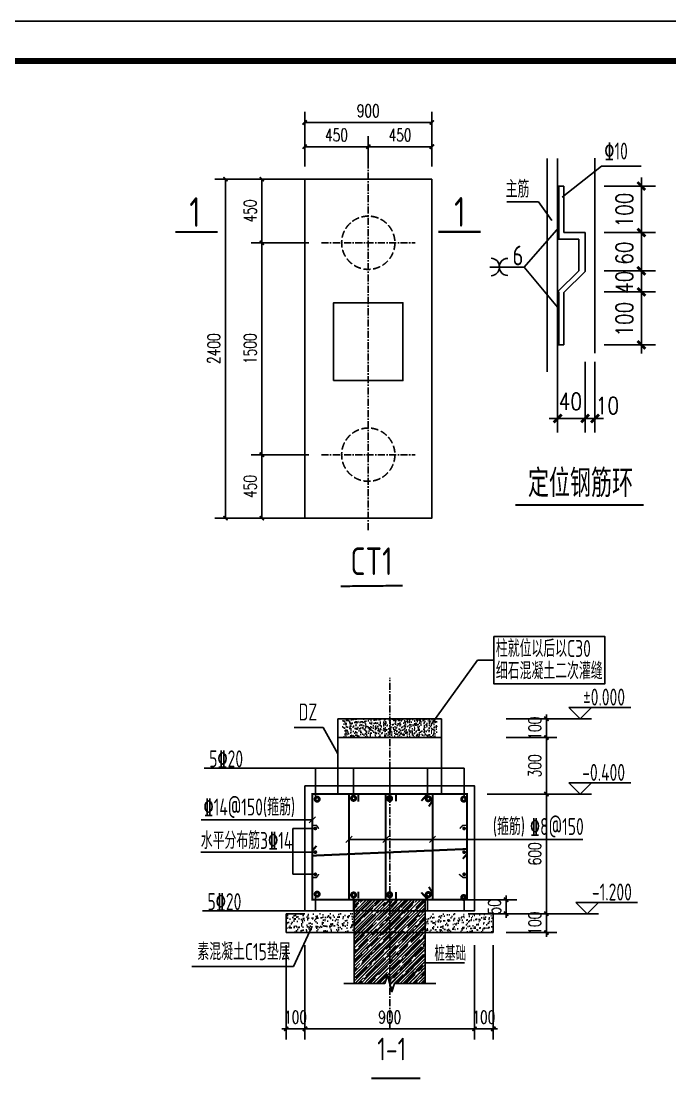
# Model space of a CAD drawing. Extents: x -33967 to 1773478, y -1022458 to -784650.
# Drawn here: x 331001 to 353965, y -975925 to -938458 of the extents above; entities that cross this region are included whole.
import ezdxf
from ezdxf.enums import TextEntityAlignment as Align

# ---------------------------------------------------------------- set-up
doc = ezdxf.new("R2010")
doc.units = 0
doc.header["$LTSCALE"] = 1000
doc.header["$MEASUREMENT"] = 0
for name, pattern in [('0$0$CENTERX2', [4, 2.5, -0.5, 0.5, -0.5]), ('ACAD_ISO02W100', [15, 12, -3]), ('DASH', [0.35, 0.25, -0.1]), ('DOTE', [2.42, 2, -0.2, 0.02, -0.2])]:
    doc.linetypes.add(name, pattern=pattern)
for name, color, linetype in [('AXIS', 3, 'Continuous'), ('BASE_DE', 7, 'Continuous'), ('DOTE', 1, 'DOTE'), ('NUM', 7, 'Continuous'), ('PUB_DIM', 3, 'Continuous'), ('PUB_HATCH', 8, 'Continuous'), ('PUB_TEXT', 7, 'Continuous'), ('PUB_TITLE', 4, 'Continuous'), ('REIN', 1, 'Continuous'), ('TEXT', 7, 'Continuous'), ('THIN', 7, 'Continuous'), ('引出线', 3, 'Continuous'), ('细实线', 6, 'Continuous'), ('虚线', 4, 'ACAD_ISO02W100')]:
    doc.layers.add(name, color=color, linetype=linetype)
doc.styles.add('_HZTXT', font='tssdeng.shx', dxfattribs={"width": 0.8, "bigfont": 'tssdchn.shx'})
doc.styles.add('_TCH_DIM', font='SIMPLEX', dxfattribs={"bigfont": 'GBCBIG'})
doc.styles.add('_TCH_DIM_T3', font='SIMPLEX', dxfattribs={"width": 0.705882, "bigfont": 'GBCBIG'})
doc.styles.add('C', font='tssdeng.shx', dxfattribs={"height": 3, "bigfont": 'tssdchn.shx'})
doc.styles.add('TSSD_Norm', font='tssdeng.shx', dxfattribs={"bigfont": 'hztxt.shx'})
doc.dimstyles.new('TCH_150_5', dxfattribs={"dimtxt": 446.25, "dimasz": 150, "dimexe": 375, "dimexo": 450, "dimgap": 189.375, "dimtad": 1, "dimdec": 0, "dimlfac": 0.2, "dimzin": 0, "dimdsep": 46, "dimtxsty": '_TCH_DIM_T3', "dimblk": 'ARCHTICK', "dimcen": 0.09, "dimclrd": 256, "dimclre": 256, "dimclrt": 7, "dimazin": 2, "dimtfac": 1, "dimtdec": 0, "dimtix": 1, "dimtmove": 2, "dimatfit": 3, "dimfxl": 1, "dimtolj": 1, "dimtzin": 0, "dimarcsym": 0})
pattern_1 = [(82.5, (-1523634.93, -1592895.7), (-158.836115, 148.779291), [0, -171.591068, 0, -191.911063, 0, -183.444399]), (52.5, (-1523634.93, -1592895.7), (-84.004836, 366.547842), [0, -92.568866, 0, -154.657739, 0, -59.266652]), (12.5, (-1523733.11, -1592993.89), (248.133194, 249.03652), [0, -56.44443, 0, -203.19995, 0, -265.288823]), (2.5, (-1523733.1, -1592993.9), (169.902673, 310.02249), [0, -28.222215, 0, -133.208856, 0, -152.399962])]
pattern_2 = [(50, (-1488616.74, -1591255.33), (242.912831, -21.252109), [25.399994, -279.39993]), (355, (-1488616.74, -1591255.33), (-46.990423, 254.742127), [20.319995, -223.519944]), (100.451, (-1488596.5, -1591257.1), (195.923287, 233.48886), [21.58666, -237.453274]), (46.1842, (-1488616.74, -1591187.6), (361.43863, -56.056423), [38.09999, -419.099895]), (96.6356, (-1488586.62, -1591192.27), (316.5389, 329.90066), [32.37999, -356.17991]), (351.184, (-1488616.74, -1591187.6), (316.539395, 329.900075), [30.47999, -335.279916]), (21, (-1488582.87, -1591204.53), (202.153123, -136.35399), [25.399994, -279.39993]), (326, (-1488582.87, -1591204.53), (82.402684, 245.583893), [20.319995, -223.519944]), (71.4514, (-1488566.03, -1591215.9), (284.55525, 109.23045), [21.58666, -237.453274]), (37.5, (-1488616.74, -1591255.335), (4.1181366, 112.7400236), [0, -220.810611, 0, -226.90661, 0, -224.366611]), (7.5, (-1488616.74, -1591255.33), (89.092861, 133.574066), [0, -129.370634, 0, -215.730613, 0, -85.513312]), (327.5, (-1488692.26, -1591255.335), (180.787415, -7.6383234), [0, -84.666646, 0, -264.159934, 0, -350.519912]), (317.5, (-1488726.13, -1591255.33), (197.505526, 33.90198), [0, -110.066639, 0, -175.42929, 0, -248.919938])]
pattern_3 = [(45, (-1523634.93, -1593070.92), (95.789375, 255.4383325), [1693.33291, -225.77772, 564.4443, -112.88886]), (45, (-1523568.67, -1592924.84), (-185.991036, 26.342078), [338.66658, -37.253324, 677.333164, -84.666646]), (45, (-1523662.866, -1592963.15), (361.6048894, 468.569691), [903.110885, -158.044405, 451.555443, -112.88886])]

# ---------------------------------------------------------------- blocks, each defined once
blk = doc.blocks.new('_DIMX')
blk.add_line((-150, 0), (150, 0))
at = {"const_width": 50}
blk.add_lwpolyline([(-70, -70), (70, 70)], dxfattribs=at)
blk = doc.blocks.new('*U1681')
at = {"layer": '细实线', "extrusion": (0, 0, -1)}
for points in [[(-93300, -70376), (-93300, -68970), (-93334, -70376)], [(-93300, -68970), (-93334, -70376), (-93334, -68970)]]:
    blk.add_solid(points, dxfattribs=at)
blk = doc.blocks.new('*U1682')
at = {"layer": '细实线', "extrusion": (0, 0, -1)}
for points in [[(-93300, -73189), (-93300, -71783), (-93334, -73189)], [(-93300, -71783), (-93334, -73189), (-93334, -71783)]]:
    blk.add_solid(points, dxfattribs=at)
blk = doc.blocks.new('_ArchTick')
at = {"color": 0, "linetype": 'ByBlock', "const_width": 0.4}
blk.add_lwpolyline([(-0.5, -0.5), (0.5, 0.5)], dxfattribs=at)
blk = doc.blocks.new('*D1705')
at = {"layer": 'AXIS', "linetype": 'ByBlock', "lineweight": -2, "transparency": 16777216}
for p, q in [((341184, -944050), (339146, -944050)), ((339521, -946300), (339521, -944050)), ((341184, -946300), (339146, -946300))]:
    blk.add_line(p, q, dxfattribs=at)
at = {"layer": 'Defpoints', "color": 0, "linetype": 'ByBlock', "transparency": 16777216}
for p in [(339521, -944050), (341634, -944050), (341634, -946300)]:
    blk.add_point(p, dxfattribs=at)
at = {"layer": 'AXIS', "linetype": 'ByBlock', "lineweight": -2, "transparency": 16777216, "xscale": 150, "yscale": 150, "zscale": 150}
for p, rotation in [((339521, -944050), 90), ((339521, -946300), 270)]:
    blk.add_blockref('_ArchTick', p, dxfattribs=dict(at, rotation=rotation))
at = {"layer": 'AXIS', "color": 7, "linetype": 'ByBlock', "transparency": 16777216, "insert": (339109, -945175), "char_height": 446.2, "attachment_point": 5, "rotation": 90, "style": '_TCH_DIM_T3'}
blk.add_mtext('\\A1;450', dxfattribs=at)
blk = doc.blocks.new('*D1706')
at = {"layer": 'AXIS', "linetype": 'ByBlock', "lineweight": -2, "transparency": 16777216}
for p, q in [((341184, -946300), (339146, -946300)), ((339521, -946300), (339521, -953800)), ((341184, -953800), (339146, -953800))]:
    blk.add_line(p, q, dxfattribs=at)
at = {"layer": 'Defpoints', "color": 0, "linetype": 'ByBlock', "transparency": 16777216}
for p in [(341634, -946300), (339521, -953800), (341634, -953800)]:
    blk.add_point(p, dxfattribs=at)
at = {"layer": 'AXIS', "linetype": 'ByBlock', "lineweight": -2, "transparency": 16777216, "xscale": 150, "yscale": 150, "zscale": 150}
for p, rotation in [((339521, -946300), 90), ((339521, -953800), 270)]:
    blk.add_blockref('_ArchTick', p, dxfattribs=dict(at, rotation=rotation))
at = {"layer": 'AXIS', "color": 7, "linetype": 'ByBlock', "transparency": 16777216, "insert": (339109, -950050), "char_height": 446.2, "attachment_point": 5, "rotation": 90, "style": '_TCH_DIM_T3'}
blk.add_mtext('\\A1;1500', dxfattribs=at)
blk = doc.blocks.new('*D1707')
at = {"layer": 'AXIS', "linetype": 'ByBlock', "lineweight": -2, "transparency": 16777216}
for p, q in [((341184, -953800), (339146, -953800)), ((339521, -953800), (339521, -956050)), ((341184, -956050), (339146, -956050))]:
    blk.add_line(p, q, dxfattribs=at)
at = {"layer": 'Defpoints', "color": 0, "linetype": 'ByBlock', "transparency": 16777216}
for p in [(341634, -953800), (339521, -956050), (341634, -956050)]:
    blk.add_point(p, dxfattribs=at)
at = {"layer": 'AXIS', "linetype": 'ByBlock', "lineweight": -2, "transparency": 16777216, "xscale": 150, "yscale": 150, "zscale": 150}
for p, rotation in [((339521, -953800), 90), ((339521, -956050), 270)]:
    blk.add_blockref('_ArchTick', p, dxfattribs=dict(at, rotation=rotation))
at = {"layer": 'AXIS', "color": 7, "linetype": 'ByBlock', "transparency": 16777216, "insert": (339109, -954925), "char_height": 446.2, "attachment_point": 5, "rotation": 90, "style": '_TCH_DIM_T3'}
blk.add_mtext('\\A1;450', dxfattribs=at)
blk = doc.blocks.new('*D1708')
at = {"layer": 'AXIS', "linetype": 'ByBlock', "lineweight": -2, "transparency": 16777216}
for p, q in [((340588, -944050), (337858, -944050)), ((338233, -944050), (338233, -956050)), ((340588, -956050), (337858, -956050))]:
    blk.add_line(p, q, dxfattribs=at)
at = {"layer": 'Defpoints', "color": 0, "linetype": 'ByBlock', "transparency": 16777216}
for p in [(341038, -944050), (338233, -956050), (341038, -956050)]:
    blk.add_point(p, dxfattribs=at)
at = {"layer": 'AXIS', "linetype": 'ByBlock', "lineweight": -2, "transparency": 16777216, "xscale": 150, "yscale": 150, "zscale": 150}
for p, rotation in [((338233, -944050), 90), ((338233, -956050), 270)]:
    blk.add_blockref('_ArchTick', p, dxfattribs=dict(at, rotation=rotation))
at = {"layer": 'AXIS', "color": 7, "linetype": 'ByBlock', "transparency": 16777216, "insert": (337820, -950050), "char_height": 446.2, "attachment_point": 5, "rotation": 90, "style": '_TCH_DIM_T3'}
blk.add_mtext('\\A1;2400', dxfattribs=at)
blk = doc.blocks.new('*D1709')
at = {"layer": 'AXIS', "linetype": 'ByBlock', "lineweight": -2, "transparency": 16777216}
for p, q in [((341038, -943600), (341038, -942525)), ((343288, -943600), (343288, -942525)), ((343288, -942900), (341038, -942900))]:
    blk.add_line(p, q, dxfattribs=at)
at = {"layer": 'Defpoints', "color": 0, "linetype": 'ByBlock', "transparency": 16777216}
for p in [(341038, -942900), (341038, -944050), (343288, -944050)]:
    blk.add_point(p, dxfattribs=at)
at = {"layer": 'AXIS', "linetype": 'ByBlock', "lineweight": -2, "transparency": 16777216, "xscale": 150, "yscale": 150, "zscale": 150, "rotation": 180}
blk.add_blockref('_ArchTick', (341038, -942900), dxfattribs=at)
at = {"layer": 'AXIS', "linetype": 'ByBlock', "lineweight": -2, "transparency": 16777216, "xscale": 150, "yscale": 150, "zscale": 150}
blk.add_blockref('_ArchTick', (343288, -942900), dxfattribs=at)
at = {"layer": 'AXIS', "color": 7, "linetype": 'ByBlock', "transparency": 16777216, "insert": (342163, -942487), "char_height": 446.2, "attachment_point": 5, "style": '_TCH_DIM_T3'}
blk.add_mtext('\\A1;450', dxfattribs=at)
blk = doc.blocks.new('*D1710')
at = {"layer": 'AXIS', "linetype": 'ByBlock', "lineweight": -2, "transparency": 16777216}
for p, q in [((343288, -943600), (343288, -942525)), ((345538, -943600), (345538, -942525)), ((343288, -942900), (345538, -942900))]:
    blk.add_line(p, q, dxfattribs=at)
at = {"layer": 'Defpoints', "color": 0, "linetype": 'ByBlock', "transparency": 16777216}
for p in [(345538, -942900), (343288, -944050), (345538, -944050)]:
    blk.add_point(p, dxfattribs=at)
at = {"layer": 'AXIS', "linetype": 'ByBlock', "lineweight": -2, "transparency": 16777216, "xscale": 150, "yscale": 150, "zscale": 150, "rotation": 180}
blk.add_blockref('_ArchTick', (343288, -942900), dxfattribs=at)
at = {"layer": 'AXIS', "linetype": 'ByBlock', "lineweight": -2, "transparency": 16777216, "xscale": 150, "yscale": 150, "zscale": 150}
blk.add_blockref('_ArchTick', (345538, -942900), dxfattribs=at)
at = {"layer": 'AXIS', "color": 7, "linetype": 'ByBlock', "transparency": 16777216, "insert": (344413, -942487), "char_height": 446.2, "attachment_point": 5, "style": '_TCH_DIM_T3'}
blk.add_mtext('\\A1;450', dxfattribs=at)
blk = doc.blocks.new('*D1711')
at = {"layer": 'AXIS', "linetype": 'ByBlock', "lineweight": -2, "transparency": 16777216}
for p, q in [((341038, -943600), (341038, -941668)), ((345538, -943600), (345538, -941668)), ((341038, -942043), (345538, -942043))]:
    blk.add_line(p, q, dxfattribs=at)
at = {"layer": 'Defpoints', "color": 0, "linetype": 'ByBlock', "transparency": 16777216}
for p in [(345538, -942043), (341038, -944050), (345538, -944050)]:
    blk.add_point(p, dxfattribs=at)
at = {"layer": 'AXIS', "linetype": 'ByBlock', "lineweight": -2, "transparency": 16777216, "xscale": 150, "yscale": 150, "zscale": 150, "rotation": 180}
blk.add_blockref('_ArchTick', (341038, -942043), dxfattribs=at)
at = {"layer": 'AXIS', "linetype": 'ByBlock', "lineweight": -2, "transparency": 16777216, "xscale": 150, "yscale": 150, "zscale": 150}
blk.add_blockref('_ArchTick', (345538, -942043), dxfattribs=at)
at = {"layer": 'AXIS', "color": 7, "linetype": 'ByBlock', "transparency": 16777216, "insert": (343288, -941630), "char_height": 446.2, "attachment_point": 5, "style": '_TCH_DIM_T3'}
blk.add_mtext('\\A1;900', dxfattribs=at)
blk = doc.blocks.new('*D1719')
at = {"layer": 'AXIS', "linetype": 'ByBlock', "lineweight": -2, "transparency": 16777216}
for p, q in [((340381, -971162), (340381, -974496)), ((341048, -971162), (341048, -974496)), ((340381, -974121), (340231, -974121)), ((340381, -974121), (341048, -974121)), ((341048, -974121), (341198, -974121))]:
    blk.add_line(p, q, dxfattribs=at)
at = {"layer": 'Defpoints', "color": 0, "linetype": 'ByBlock', "transparency": 16777216}
for p in [(340381, -970712), (341048, -970712), (341048, -974121)]:
    blk.add_point(p, dxfattribs=at)
at = {"layer": 'AXIS', "linetype": 'ByBlock', "lineweight": -2, "transparency": 16777216, "xscale": 150, "yscale": 150, "zscale": 150}
blk.add_blockref('_ArchTick', (340381, -974121), dxfattribs=at)
at = {"layer": 'AXIS', "linetype": 'ByBlock', "lineweight": -2, "transparency": 16777216, "xscale": 150, "yscale": 150, "zscale": 150, "rotation": 180}
blk.add_blockref('_ArchTick', (341048, -974121), dxfattribs=at)
at = {"layer": 'AXIS', "color": 7, "linetype": 'ByBlock', "transparency": 16777216, "insert": (340715, -973709), "char_height": 446.2, "attachment_point": 5, "style": '_TCH_DIM_T3'}
blk.add_mtext('\\A1;100', dxfattribs=at)
blk = doc.blocks.new('*D1720')
at = {"layer": 'AXIS', "linetype": 'ByBlock', "lineweight": -2, "transparency": 16777216}
for p, q in [((341048, -971162), (341048, -974496)), ((347048, -971162), (347048, -974496)), ((341048, -974121), (347048, -974121))]:
    blk.add_line(p, q, dxfattribs=at)
at = {"layer": 'Defpoints', "color": 0, "linetype": 'ByBlock', "transparency": 16777216}
for p in [(341048, -970712), (347048, -970712), (347048, -974121)]:
    blk.add_point(p, dxfattribs=at)
at = {"layer": 'AXIS', "linetype": 'ByBlock', "lineweight": -2, "transparency": 16777216, "xscale": 150, "yscale": 150, "zscale": 150, "rotation": 180}
blk.add_blockref('_ArchTick', (341048, -974121), dxfattribs=at)
at = {"layer": 'AXIS', "linetype": 'ByBlock', "lineweight": -2, "transparency": 16777216, "xscale": 150, "yscale": 150, "zscale": 150}
blk.add_blockref('_ArchTick', (347048, -974121), dxfattribs=at)
at = {"layer": 'AXIS', "color": 7, "linetype": 'ByBlock', "transparency": 16777216, "insert": (344048, -973709), "char_height": 446.2, "attachment_point": 5, "style": '_TCH_DIM_T3'}
blk.add_mtext('\\A1;900', dxfattribs=at)
blk = doc.blocks.new('*D1721')
at = {"layer": 'AXIS', "linetype": 'ByBlock', "lineweight": -2, "transparency": 16777216}
for p, q in [((347048, -971162), (347048, -974496)), ((347715, -971162), (347715, -974496)), ((347048, -974121), (346898, -974121)), ((347048, -974121), (347715, -974121)), ((347715, -974121), (347865, -974121))]:
    blk.add_line(p, q, dxfattribs=at)
at = {"layer": 'Defpoints', "color": 0, "linetype": 'ByBlock', "transparency": 16777216}
for p in [(347048, -970712), (347715, -970712), (347715, -974121)]:
    blk.add_point(p, dxfattribs=at)
at = {"layer": 'AXIS', "linetype": 'ByBlock', "lineweight": -2, "transparency": 16777216, "xscale": 150, "yscale": 150, "zscale": 150}
blk.add_blockref('_ArchTick', (347048, -974121), dxfattribs=at)
at = {"layer": 'AXIS', "linetype": 'ByBlock', "lineweight": -2, "transparency": 16777216, "xscale": 150, "yscale": 150, "zscale": 150, "rotation": 180}
blk.add_blockref('_ArchTick', (347715, -974121), dxfattribs=at)
at = {"layer": 'AXIS', "color": 7, "linetype": 'ByBlock', "transparency": 16777216, "insert": (347381, -973709), "char_height": 446.2, "attachment_point": 5, "style": '_TCH_DIM_T3'}
blk.add_mtext('\\A1;100', dxfattribs=at)
blk = doc.blocks.new('*D1722')
at = {"layer": 'AXIS', "linetype": 'ByBlock', "lineweight": -2, "transparency": 16777216}
for p, q in [((349595, -970045), (349595, -969895)), ((348165, -970045), (349970, -970045)), ((349595, -970712), (349595, -970045)), ((348165, -970712), (349970, -970712)), ((349595, -970712), (349595, -970862))]:
    blk.add_line(p, q, dxfattribs=at)
at = {"layer": 'Defpoints', "color": 0, "linetype": 'ByBlock', "transparency": 16777216}
for p in [(347715, -970045), (349595, -970045), (347715, -970712)]:
    blk.add_point(p, dxfattribs=at)
at = {"layer": 'AXIS', "linetype": 'ByBlock', "lineweight": -2, "transparency": 16777216, "xscale": 150, "yscale": 150, "zscale": 150}
for p, rotation in [((349595, -970045), 270), ((349595, -970712), 90)]:
    blk.add_blockref('_ArchTick', p, dxfattribs=dict(at, rotation=rotation))
at = {"layer": 'AXIS', "color": 7, "linetype": 'ByBlock', "transparency": 16777216, "insert": (349182, -970378), "char_height": 446.2, "attachment_point": 5, "rotation": 90, "style": '_TCH_DIM_T3'}
blk.add_mtext('\\A1;100', dxfattribs=at)
blk = doc.blocks.new('*D1723')
at = {"layer": 'AXIS', "linetype": 'ByBlock', "lineweight": -2, "transparency": 16777216}
for p, q in [((347498, -965812), (349970, -965812)), ((349595, -970045), (349595, -965812)), ((348165, -970045), (349970, -970045))]:
    blk.add_line(p, q, dxfattribs=at)
at = {"layer": 'Defpoints', "color": 0, "linetype": 'ByBlock', "transparency": 16777216}
for p in [(347048, -965812), (349595, -965812), (347715, -970045)]:
    blk.add_point(p, dxfattribs=at)
at = {"layer": 'AXIS', "linetype": 'ByBlock', "lineweight": -2, "transparency": 16777216, "xscale": 150, "yscale": 150, "zscale": 150}
for p, rotation in [((349595, -965812), 90), ((349595, -970045), 270)]:
    blk.add_blockref('_ArchTick', p, dxfattribs=dict(at, rotation=rotation))
at = {"layer": 'AXIS', "color": 7, "linetype": 'ByBlock', "transparency": 16777216, "insert": (349182, -967928), "char_height": 446.2, "attachment_point": 5, "rotation": 90, "style": '_TCH_DIM_T3'}
blk.add_mtext('\\A1;600', dxfattribs=at)
blk = doc.blocks.new('*D1724')
at = {"layer": 'AXIS', "linetype": 'ByBlock', "lineweight": -2, "transparency": 16777216}
for p, q in [((348165, -963145), (349970, -963145)), ((349595, -963145), (349595, -962995)), ((349595, -963145), (349595, -963812)), ((348165, -963812), (349970, -963812)), ((349595, -963812), (349595, -963962))]:
    blk.add_line(p, q, dxfattribs=at)
at = {"layer": 'Defpoints', "color": 0, "linetype": 'ByBlock', "transparency": 16777216}
for p in [(347715, -963145), (347715, -963812), (349595, -963812)]:
    blk.add_point(p, dxfattribs=at)
at = {"layer": 'AXIS', "linetype": 'ByBlock', "lineweight": -2, "transparency": 16777216, "xscale": 150, "yscale": 150, "zscale": 150}
for p, rotation in [((349595, -963145), 270), ((349595, -963812), 90)]:
    blk.add_blockref('_ArchTick', p, dxfattribs=dict(at, rotation=rotation))
at = {"layer": 'AXIS', "color": 7, "linetype": 'ByBlock', "transparency": 16777216, "insert": (349182, -963478), "char_height": 446.2, "attachment_point": 5, "rotation": 90, "style": '_TCH_DIM_T3'}
blk.add_mtext('\\A1;100', dxfattribs=at)
blk = doc.blocks.new('*D1725')
at = {"layer": 'AXIS', "linetype": 'ByBlock', "lineweight": -2, "transparency": 16777216}
for p, q in [((346817, -969553), (348543, -969553)), ((348168, -969553), (348168, -969403)), ((348168, -970045), (348168, -969553)), ((346824, -970045), (348543, -970045)), ((348168, -970045), (348168, -970195))]:
    blk.add_line(p, q, dxfattribs=at)
at = {"layer": 'Defpoints', "color": 0, "linetype": 'ByBlock', "transparency": 16777216}
for p in [(346367, -969553), (348168, -969553), (346374, -970045)]:
    blk.add_point(p, dxfattribs=at)
at = {"layer": 'AXIS', "linetype": 'ByBlock', "lineweight": -2, "transparency": 16777216, "xscale": 150, "yscale": 150, "zscale": 150}
for p, rotation in [((348168, -969553), 270), ((348168, -970045), 90)]:
    blk.add_blockref('_ArchTick', p, dxfattribs=dict(at, rotation=rotation))
at = {"layer": 'AXIS', "color": 7, "linetype": 'ByBlock', "transparency": 16777216, "insert": (347755, -969799), "char_height": 446.2, "attachment_point": 5, "rotation": 90, "style": '_TCH_DIM_T3'}
blk.add_mtext('\\A1;50', dxfattribs=at)
blk = doc.blocks.new('*D1726')
at = {"layer": 'AXIS', "linetype": 'ByBlock', "lineweight": -2, "transparency": 16777216}
for p, q in [((348165, -963812), (349970, -963812)), ((349595, -963812), (349595, -965812)), ((347498, -965812), (349970, -965812))]:
    blk.add_line(p, q, dxfattribs=at)
at = {"layer": 'Defpoints', "color": 0, "linetype": 'ByBlock', "transparency": 16777216}
for p in [(347715, -963812), (347048, -965812), (349595, -965812)]:
    blk.add_point(p, dxfattribs=at)
at = {"layer": 'AXIS', "linetype": 'ByBlock', "lineweight": -2, "transparency": 16777216, "xscale": 150, "yscale": 150, "zscale": 150}
for p, rotation in [((349595, -963812), 90), ((349595, -965812), 270)]:
    blk.add_blockref('_ArchTick', p, dxfattribs=dict(at, rotation=rotation))
at = {"layer": 'AXIS', "color": 7, "linetype": 'ByBlock', "transparency": 16777216, "insert": (349182, -964812), "char_height": 446.2, "attachment_point": 5, "rotation": 90, "style": '_TCH_DIM_T3'}
blk.add_mtext('\\A1;300', dxfattribs=at)

msp = doc.modelspace()

# ---------------------------------------------------------------- hatches: boundary and pattern name
at = {"layer": 'PUB_HATCH', "linetype": 'ByBlock', "ltscale": 0.1}
h = msp.add_hatch(dxfattribs=at)
h.set_pattern_fill('AR-CONC', color=8, scale=133.3333)
h.set_pattern_definition(pattern_2)
h.paths.add_polyline_path([(344047.9, -963145.1), (342381.2, -963145.1), (342381.2, -963811.8), (344047.9, -963811.8)])
h = msp.add_hatch(dxfattribs=at)
h.set_pattern_fill('AR-CONC', color=8, scale=133.3333)
h.set_pattern_definition(pattern_2)
h.paths.add_polyline_path([(345714.5, -963145.1), (344047.9, -963145.1), (344047.9, -963811.8), (345714.5, -963811.8)])
at = {"layer": 'PUB_HATCH', "linetype": 'ByBlock'}
h = msp.add_hatch(dxfattribs=at)
h.set_pattern_fill('AR-RROOF', color=8, scale=88.888867, angle=45)
h.set_pattern_definition(pattern_3)
h.paths.add_polyline_path([(344047.9, -969553.4), (342791.2, -969553.4), (342791.2, -972516.6), (343874.5, -972516.6), (343967.9, -972223.2), (344047.9, -972516.6)])
h = msp.add_hatch(dxfattribs=at)
h.set_pattern_fill('AR-RROOF', color=8, scale=88.888867, angle=45)
h.set_pattern_definition(pattern_3)
h.paths.add_polyline_path([(345304.5, -969553.4), (344047.9, -969553.4), (344047.9, -972516.6), (344127.9, -972809.9), (344221.2, -972516.6), (345304.5, -972516.6)])
h = msp.add_hatch(dxfattribs=at)
h.set_pattern_fill('AR-SAND', color=8, scale=88.888867, angle=45)
h.set_pattern_definition(pattern_1)
h.paths.add_polyline_path([(342791.2, -970044.8), (341047.9, -970044.8), (340381.2, -970044.8), (340381.2, -970711.5), (342791.2, -970711.5)])
h = msp.add_hatch(dxfattribs=at)
h.set_pattern_fill('AR-SAND', color=8, scale=88.888867, angle=45)
h.set_pattern_definition(pattern_1)
h.paths.add_polyline_path([(347714.5, -970044.8), (347047.9, -970044.8), (345304.5, -970044.8), (345304.5, -970711.5), (347714.5, -970711.5)])

# ---------------------------------------------------------------- linework, layer by layer
at = {"color": 3, "linetype": 'Continuous'}
for p, q in [((350157.2, -944689.8), (351542.4, -943588.4)), ((351542.4, -943588.4), (352950.2, -943588.4)), ((349316.5, -944848.5), (348195, -944848.5)), ((349785.5, -945510.4), (349316.5, -944848.5)), ((350038.2, -945755.3), (348812.7, -947167.4)), ((348812.7, -947167.4), (347588.1, -947167.4)), ((348812.7, -947167.4), (349992.4, -948576))]:
    msp.add_line(p, q, dxfattribs=at)
at = {"const_width": 70}
msp.add_lwpolyline([(342312.7, -958457.5), (344502, -958435.6)], dxfattribs=at)
at = {"color": 6, "const_width": 71.2}
for points in [[(341312, -965813.1), (346783.7, -965813.1), (346783.7, -969553.4), (341312, -969553.4)], [(342605.5, -969553.4), (345563.7, -969553.4), (345563.7, -965813.1), (342605.5, -965813.1)]]:
    msp.add_lwpolyline(points, close=True, dxfattribs=at)
at = {"const_width": 100}
for points in [[(341404.3, -965991.6, 1), (341554.3, -965991.6, 1)], [(342693.9, -965962.6, 1), (342843.9, -965962.6, 1)], [(343969, -965969.9, 1), (344119, -965969.9, 1)], [(345338.3, -965977.1, 1), (345488.3, -965977.1, 1)], [(346594, -965991.6, 1), (346744, -965991.6, 1)], [(341404.3, -969353.7, -1), (341554.3, -969353.7, -1)], [(343969, -969375.5, -1), (344119, -969375.5, -1)], [(345338.3, -969368.2, -1), (345488.3, -969368.2, -1)], [(342693.9, -969382.7, -1), (342843.9, -969382.7, -1)], [(346594, -969473.1, -1), (346744, -969473.1, -1)]]:
    msp.add_lwpolyline(points, format="xyb", close=True, dxfattribs=at)
at = {"color": 6, "const_width": 71.2}
for points in [[(342934.1, -966083.9), (342934.1, -965845.2)], [(343909.5, -969553.4), (343909.5, -965813.1)], [(344267.5, -966072), (344267.5, -965833.3)], [(345166.5, -966054.1), (345383.2, -965813.1)], [(345432.8, -966250.5), (345563.7, -966038.2)], [(341455.6, -967644.1), (341312, -967812.7), (341312, -967991.8)], [(341312, -967991.8), (346783.7, -967754.9)], [(346637.3, -968102.7), (346780.9, -967934), (346780.9, -967755)], [(342934.1, -969261.4), (342934.1, -969500.2)], [(344267.5, -969273.3), (344267.5, -969512.1)], [(345432.8, -969094.9), (345563.7, -969307.1)], [(345166.5, -969291.3), (345383.2, -969532.2)]]:
    msp.add_lwpolyline(points, dxfattribs=at)
at = {"color": 3, "linetype": 'Continuous'}
for centre, radius, start, end in [((347624, -947158.4), 310.4, 273.69519, 86.82242), ((348229.9, -947156.8), 304.5, 89.39212, 270.60788)]:
    msp.add_arc(centre, radius, start, end, dxfattribs=at)
at = {"layer": 'AXIS', "linetype": 'ByBlock'}
for p, q in [((351642.4, -944292.9), (353456.9, -944292.9)), ((352956.9, -944290.9), (352956.9, -944288.9)), ((352956.9, -944292.9), (352956.9, -945942.9)), ((351642.4, -945942.9), (353456.9, -945942.9)), ((351642.4, -945942.9), (353456.9, -945942.9)), ((352956.9, -945940.9), (352956.9, -945938.9)), ((352956.9, -947292.9), (352956.9, -945942.9)), ((352956.9, -945944.9), (352956.9, -945946.9)), ((351642.4, -947292.9), (353456.9, -947292.9)), ((351642.4, -947292.9), (353456.9, -947292.9)), ((352956.9, -947290.9), (352956.9, -947288.9)), ((352956.9, -948042.9), (352956.9, -947292.9)), ((352956.9, -947294.9), (352956.9, -947296.9)), ((351642.4, -948042.9), (353456.9, -948042.9)), ((351642.4, -948042.9), (353456.9, -948042.9)), ((352956.9, -948044.9), (352956.9, -949915.9)), ((352956.9, -948044.9), (352956.9, -948046.9)), ((351642.4, -949917.9), (353456.9, -949917.9)), ((349992.4, -950517.9), (349992.4, -953018.3)), ((350967.4, -950517.9), (350967.4, -953018.3)), ((350967.4, -950517.9), (350967.4, -953018.3)), ((351314.1, -950517.9), (351314.1, -953018.3)), ((349992.4, -952518.3), (350967.4, -952518.3)), ((350965.4, -952518.3), (350963.4, -952518.3)), ((350967.4, -952518.3), (351314.1, -952518.3)), ((350969.4, -952518.3), (350971.4, -952518.3)), ((350794.8, -963145.1), (350394.8, -962745.1)), ((350394.8, -962745.1), (352579.4, -962745.1)), ((350794.8, -963145.1), (351194.8, -962745.1)), ((349728.1, -963145.1), (351194.8, -963145.1)), ((350794.8, -965811.8), (350394.8, -965411.8)), ((350394.8, -965411.8), (352579.4, -965411.8)), ((350794.8, -965811.8), (351194.8, -965411.8)), ((349728.1, -965811.8), (351194.8, -965811.8)), ((351036.4, -970044.8), (350636.4, -969644.8)), ((350636.4, -969644.8), (352821, -969644.8)), ((351036.4, -970044.8), (351436.4, -969644.8)), ((349969.8, -970044.8), (351436.4, -970044.8))]:
    msp.add_line(p, q, dxfattribs=at)
at = {"layer": 'BASE_DE'}
for p, q in [((342214.5, -965811.8), (342214.5, -963145.1)), ((342214.5, -963145.1), (345881.2, -963145.1)), ((345881.2, -965811.8), (345881.2, -963145.1)), ((342214.5, -963811.8), (345881.2, -963811.8)), ((341047.9, -970044.8), (340381.2, -970044.8)), ((340381.2, -970044.8), (340381.2, -970711.5)), ((347047.9, -970044.8), (347714.5, -970044.8)), ((347714.5, -970044.8), (347714.5, -970711.5)), ((340381.2, -970711.5), (347714.5, -970711.5))]:
    msp.add_line(p, q, dxfattribs=at)
for points in [[(342063.4, -951175.4), (344513.4, -951175.4), (344513.4, -948425.4), (342063.4, -948425.4)], [(341047.9, -965516.1), (347047.9, -965516.1), (347047.9, -969948.6), (341047.9, -969948.6)]]:
    msp.add_lwpolyline(points, close=True, dxfattribs=at)
at = {"layer": 'DOTE', "color": 8, "linetype": '0$0$CENTERX2', "ltscale": 0.1}
for p, q in [((343288.4, -956469.2), (343288.4, -943612.6)), ((341629.6, -946300.4), (344947.3, -946300.4)), ((341629.6, -953800.4), (344947.3, -953800.4)), ((344047.9, -974121.5), (344047.9, -961697.6))]:
    msp.add_line(p, q, dxfattribs=at)
at = {"layer": 'NUM', "const_width": 70}
msp.add_lwpolyline([(343395, -975877.1), (345130.1, -975877.1)], dxfattribs=at)
at = {"layer": 'PUB_DIM'}
for p, q in [((349990.4, -952518.3), (349988.4, -952518.3)), ((351316.1, -952518.3), (351318.1, -952518.3)), ((345304.5, -971784.1), (346697.1, -971784.1))]:
    msp.add_line(p, q, dxfattribs=at)
at = {"layer": 'PUB_TEXT'}
for points, const_width in [([(337954.5, -945923.1), (336454.5, -945923.1)], 75), ([(347266.9, -945912.9), (345766.9, -945912.9)], 75), ([(348494.3, -955585.1), (353035.8, -955585.1)], 70)]:
    msp.add_lwpolyline(points, dxfattribs=dict(at, const_width=const_width))
at = {"layer": 'PUB_TITLE'}
msp.add_lwpolyline([(260253.9, -1022458.4), (379053.9, -1022458.4), (379053.9, -938458.4), (260253.9, -938458.4)], close=True, dxfattribs=at)
at = {"layer": 'PUB_TITLE', "const_width": 212.1}
msp.add_lwpolyline([(263074.3, -1021044.2), (263074.3, -939872.6), (377053.9, -939872.6), (377053.9, -1021044.2)], close=True, dxfattribs=at)
at = {"layer": 'REIN', "const_width": 50}
for points in [[(341312, -966914.4), (341452.2, -966914.4), (341539, -967035)], [(346783.7, -966914.4), (346643.5, -966914.4), (346525.8, -967035)], [(341312, -968764.6), (341452.2, -968764.6), (341539, -968644)], [(346783.7, -968764.6), (346643.5, -968764.6), (346499.9, -968644)]]:
    msp.add_lwpolyline(points, dxfattribs=at)
at = {"layer": 'REIN', "const_width": 66.7}
for points in [[(341381.5, -967028.5, -1), (341448.2, -967028.5, -1)], [(346714.2, -967028.5, 1), (346647.5, -967028.5, 1)], [(341381.5, -967866.6, -1), (341448.2, -967866.6, -1)], [(346714.2, -967866.6, 1), (346647.5, -967866.6, 1)], [(341381.5, -968651.7, -1), (341448.2, -968651.7, -1)], [(346714.2, -968651.7, 1), (346647.5, -968651.7, 1)]]:
    msp.add_lwpolyline(points, format="xyb", close=True, dxfattribs=at)
at = {"layer": 'THIN'}
for p, q in [((342791.2, -969553.4), (342791.2, -972516.6)), ((342791.2, -969553.4), (345304.5, -969553.4)), ((345304.5, -969553.4), (345304.5, -972516.6))]:
    msp.add_line(p, q, dxfattribs=at)
msp.add_lwpolyline([(342417.9, -972516.6), (343874.5, -972516.6), (343967.9, -972223.2), (344127.9, -972809.9), (344221.2, -972516.6), (345677.9, -972516.6)], dxfattribs=at)
at = {"layer": '引出线'}
for p, q in [((345509.7, -963348.2), (347152.7, -961072.6)), ((347152.7, -961072.6), (347732.2, -961072.6)), ((340668.2, -963454.6), (341692.2, -963454.6)), ((342214.5, -964389.2), (341692.2, -963454.6)), ((341294.8, -970508.9), (340641.6, -971914.1)), ((340641.6, -971914.1), (337045.2, -971914.1))]:
    msp.add_line(p, q, dxfattribs=at)
at = {"layer": '引出线', "color": 3, "ltscale": 150}
for p, q in [((346680.9, -964896), (337476.9, -964896)), ((341414.8, -964896), (341414.8, -965922.4)), ((342763.3, -964896), (342763.3, -965933.5)), ((344047.9, -964896), (344047.9, -965933.5)), ((345380.5, -964896), (345380.5, -965933.5)), ((346680.9, -964896), (346680.9, -965922.4)), ((341422.9, -966612.4), (341201.1, -966834)), ((337368.8, -966723.2), (341312, -966723.2)), ((340616.3, -968651.1), (340616.3, -967027.9)), ((341414.8, -967027.9), (340616.3, -967027.9)), ((342716.4, -967303.4), (342494.6, -967525)), ((344020.4, -967303.4), (343798.6, -967525)), ((345674.6, -967303.4), (345452.8, -967525)), ((350878.9, -967414.2), (342605.5, -967414.2)), ((340616.3, -967868.5), (337366.9, -967868.5)), ((341414.8, -967868.5), (340616.3, -967868.5)), ((341414.8, -968651.1), (340616.3, -968651.1)), ((341414.8, -969459.8), (341414.8, -969948.6)), ((342763.3, -969459.8), (342763.3, -969948.6)), ((344047.9, -969459.8), (344047.9, -969948.6)), ((345380.5, -969459.8), (345380.5, -969948.6)), ((346680.9, -969459.8), (346680.9, -969948.6)), ((346680.9, -969948.6), (337416, -969948.6))]:
    msp.add_line(p, q, dxfattribs=at)
at = {"layer": '引出线'}
msp.add_lwpolyline([(347732.2, -960236), (351664.5, -960236), (351664.5, -961909.2), (347732.2, -961909.2)], close=True, dxfattribs=at)
at = {"layer": '细实线'}
for p, q in [((349617.4, -943317.4), (349617.4, -950871.9)), ((349992.4, -943317.4), (349992.4, -950871.9)), ((351314.1, -943308.1), (351314.1, -950205.1)), ((349992.4, -944292.9), (350217.4, -944292.9)), ((350038.2, -946167.9), (350038.2, -944292.9)), ((350217.4, -944292.9), (350217.4, -945942.9)), ((350217.4, -945942.9), (350967.4, -945942.9)), ((350967.4, -945942.9), (350967.4, -947314.8)), ((349992.4, -946167.9), (350742.4, -946167.9)), ((350742.4, -946167.9), (350742.4, -947292.9)), ((350742.4, -947292.9), (349992.4, -948042.9)), ((350967.4, -947314.8), (350217.4, -948064.8)), ((349992.4, -948042.9), (350038.2, -948042.9)), ((350038.2, -948042.9), (350038.2, -949917.9)), ((350217.4, -948064.8), (350217.4, -949917.9)), ((349992.4, -949917.9), (350217.4, -949917.9))]:
    msp.add_line(p, q, dxfattribs=at)
msp.add_lwpolyline([(341038.4, -956050.4), (345538.4, -956050.4), (345538.4, -944050.4), (341038.4, -944050.4)], close=True, dxfattribs=at)
at = {"layer": '虚线', "linetype": 'DASH'}
for centre in [(343288.4, -946300.4), (343288.4, -953800.4)]:
    msp.add_circle(centre, 942.5, dxfattribs=at)

# ---------------------------------------------------------------- block references
at = {"layer": 'AXIS', "linetype": 'ByBlock', "xscale": 2, "yscale": 2, "zscale": 2}
for p, rotation in [((352956.9, -944292.9), 270), ((352956.9, -945942.9), 270), ((352956.9, -945942.9), 90), ((352956.9, -947292.9), 90), ((352956.9, -947292.9), 270), ((352956.9, -948042.9), 90), ((352956.9, -948042.9), 90), ((352956.9, -949917.9), 270), ((350967.4, -952518.3), 180), ((351314.1, -952518.3), 180)]:
    msp.add_blockref('_DIMX', p, dxfattribs=dict(at, rotation=rotation))
for p in [(349992.4, -952518.3), (350967.4, -952518.3)]:
    msp.add_blockref('_DIMX', p, dxfattribs=at)
at = {"layer": '细实线', "xscale": 1.333333333333333, "yscale": 1.333333333333333, "zscale": 1.333333333333333}
for name in ['*U1681', '*U1682']:
    msp.add_blockref(name, (225593, -852332.6), dxfattribs=at)

# ---------------------------------------------------------------- texts
at = {"layer": 'NUM', "style": 'TSSD_Norm', "width": 0.7}
for s, height, p in [('%%13110', 600, (351643.3, -943355.4)), ('主筋', 600, (348150.8, -944700.2)), ('桩基础', 533.33, (345629.5, -971717.9))]:
    msp.add_text(s, height=height, dxfattribs=at).set_placement(p)
at = {"layer": 'NUM', "style": 'TSSD_Norm', "width": 0.8}
msp.add_text('1-1', height=800, dxfattribs=at).set_placement((343605.9, -975475.6), align=Align.BOTTOM_LEFT)
at = {"layer": 'PUB_DIM', "color": 7, "style": '_TCH_DIM', "width": 0.8}
for s, p in [('100', (352654.2, -945759.9)), ('60', (352654.2, -947078.7)), ('40', (352654.2, -948115)), ('100', (352654.2, -949622.4))]:
    msp.add_text(s, height=600, rotation=90, dxfattribs=at).set_placement(p)
for s, p in [('40', (350032.8, -952215.6)), ('10', (351343, -952365.6))]:
    msp.add_text(s, height=600, dxfattribs=at).set_placement(p)
at = {"layer": 'PUB_TEXT', "width": 0.8}
for s, height, style, p in [('1', 1050, 'C', (336952.3, -945739.3)), ('1', 1050, 'C', (346329.8, -945734.3)), ('6', 700, '_HZTXT', (348393.5, -947098.6)), ('定位钢筋环', 980, 'C', (348939.6, -955301)), ('CT1', 980, 'C', (342653.3, -958061.5))]:
    msp.add_text(s, height=height, dxfattribs=dict(at, style=style)).set_placement(p)
at = {"layer": 'TEXT', "style": 'TSSD_Norm', "width": 0.7}
for s, p in [('柱就位以后以C30', (347805.9, -960958.8)), ('细石混凝土二次灌缝', (347805.9, -961750.3)), ('DZ', (340823.2, -963207.1)), ('5%%13220', (337657.4, -964865)), ('%%13214@150(箍筋)', (337455.3, -966569.4)), ('(箍筋)', (347697.9, -967257.8)), ('%%1328@150', (349012.6, -967260.3)), ('水平分布筋3%%13214', (337358.7, -967753.8)), ('5%%13220', (337596.5, -969917.7))]:
    msp.add_text(s, height=600, dxfattribs=at).set_placement(p)
for s, p in [('%%P0.000', (352379.4, -962678.5)), ('-0.400', (352379.4, -965345.1)), ('-1.200', (352621, -969578.2))]:
    msp.add_text(s, height=600, dxfattribs=at).set_placement(p, align=Align.RIGHT)
msp.add_text('素混凝土C15垫层', height=600, dxfattribs=at).set_placement((340538.9, -971870), align=Align.BOTTOM_RIGHT)

# ---------------------------------------------------------------- dimensions: what is measured, and where the dimension line sits
at = {"layer": 'AXIS', "linetype": 'ByBlock'}
for base, p1, p2, picture, middle in [((345538.4, -942042.7), (341038.4, -944050.4), (345538.4, -944050.4), '*D1711', (343288.4, -941630.2)), ((341038.4, -942899.6), (343288.4, -944050.4), (341038.4, -944050.4), '*D1709', (342163.4, -942487.1))]:
    dim = msp.add_linear_dim(base=base, p1=p1, p2=p2, dimstyle='TCH_150_5', dxfattribs=at)
    dim.commit()
    dim.dimension.update_dxf_attribs({"geometry": picture, "text_midpoint": middle})
for base, p1, p2, angle, picture, middle in [((345538.4, -942899.6), (343288.4, -944050.4), (345538.4, -944050.4), 180, '*D1710', (344413.4, -942487.1)), ((338232.9, -956050.4), (341038.4, -944050.4), (341038.4, -956050.4), 90, '*D1708', (337820.4, -950050.4)), ((339521.5, -944050.4), (341633.7, -946300.4), (341633.7, -944050.4), 90, '*D1705', (339109, -945175.4)), ((339521.5, -953800.4), (341633.7, -946300.4), (341633.7, -953800.4), 90, '*D1706', (339109, -950050.4)), ((339521.5, -956050.4), (341633.7, -953800.4), (341633.7, -956050.4), 90, '*D1707', (339109, -954925.4))]:
    dim = msp.add_linear_dim(base=base, p1=p1, p2=p2, angle=angle, dimstyle='TCH_150_5', dxfattribs=at)
    dim.commit()
    dim.dimension.update_dxf_attribs({"geometry": picture, "text_midpoint": middle})
for base, p1, p2, angle, text, picture, middle in [((349594.8, -963811.8), (347714.5, -963145.1), (347714.5, -963811.8), 270, '100', '*D1724', (349182.3, -963478.5)), ((349594.8, -965811.8), (347714.5, -963811.8), (347047.9, -965811.8), 270, '300', '*D1726', (349182.3, -964811.8)), ((349594.8, -965811.8), (347714.5, -970044.8), (347047.9, -965811.8), 90, '600', '*D1723', (349182.3, -967928.3)), ((348167.6, -969553.4), (346374.2, -970044.8), (346366.8, -969553.4), 90, '50', '*D1725', (347755.1, -969799.1)), ((349594.8, -970044.8), (347714.5, -970711.5), (347714.5, -970044.8), 90, '100', '*D1722', (349182.3, -970378.2))]:
    dim = msp.add_linear_dim(base=base, p1=p1, p2=p2, angle=angle, text=text, dimstyle='TCH_150_5', dxfattribs=at)
    dim.commit()
    dim.dimension.update_dxf_attribs({"geometry": picture, "text_midpoint": middle})
for base, p1, p2, text, picture, middle in [((341047.9, -974121.5), (340381.2, -970711.5), (341047.9, -970711.5), '100', '*D1719', (340714.5, -973709)), ((347047.9, -974121.5), (341047.9, -970711.5), (347047.9, -970711.5), '900', '*D1720', (344047.9, -973709)), ((347714.5, -974121.5), (347047.9, -970711.5), (347714.5, -970711.5), '100', '*D1721', (347381.2, -973709))]:
    dim = msp.add_linear_dim(base=base, p1=p1, p2=p2, text=text, dimstyle='TCH_150_5', dxfattribs=at)
    dim.commit()
    dim.dimension.update_dxf_attribs({"geometry": picture, "text_midpoint": middle})

doc.saveas('drawing.dxf')
